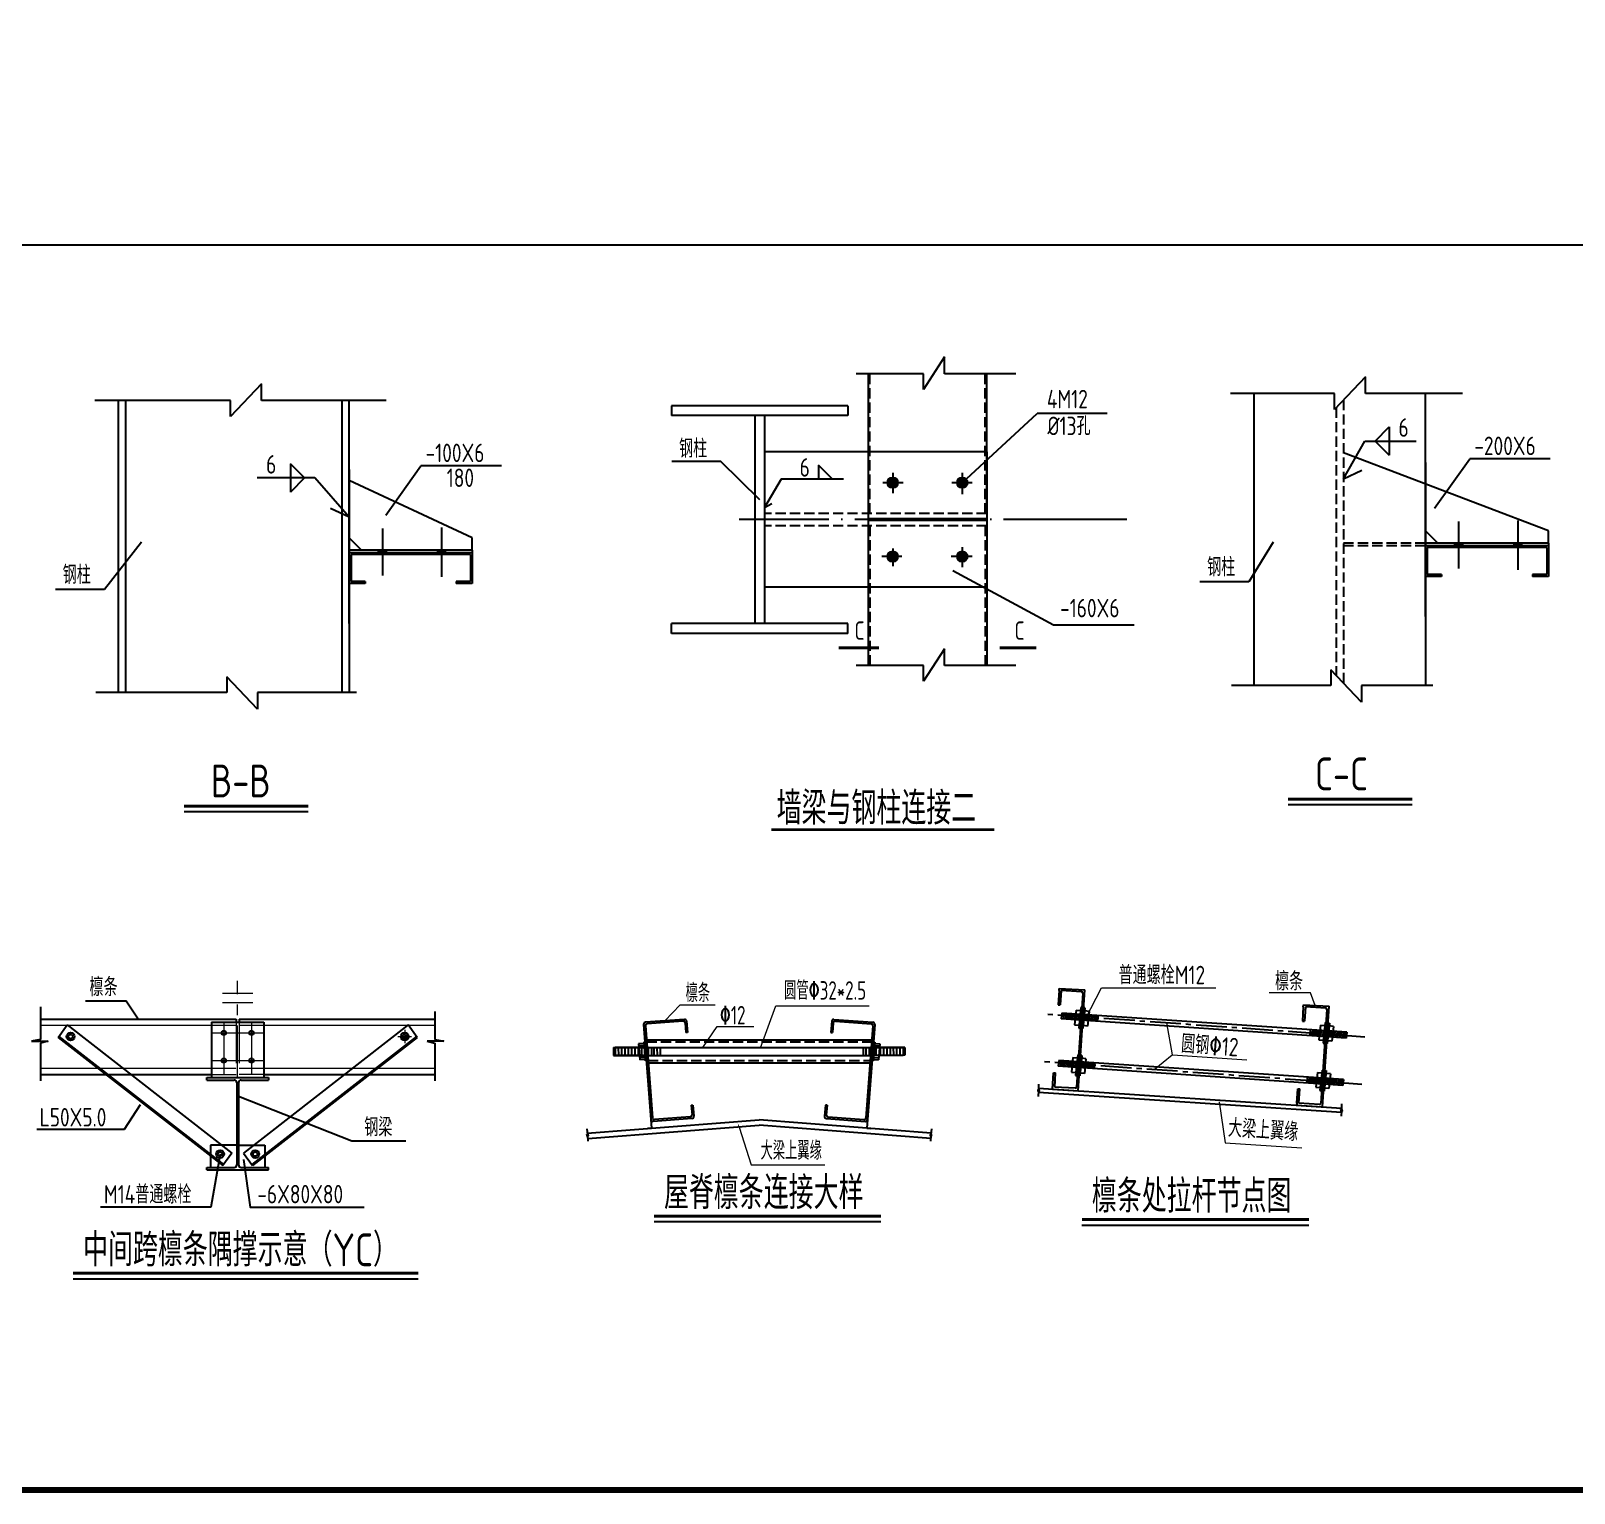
# Model space of a CAD drawing. Extents: x 9834882 to 10005569, y 1691670 to 2510806.
# Drawn here: x 9947080 to 9984695, y 1789720 to 1825351 of the extents above; entities that cross this region are included whole.
import ezdxf

# ---------------------------------------------------------------- set-up
doc = ezdxf.new("R2010")
doc.units = 0
doc.header["$LTSCALE"] = 1000
doc.header["$MEASUREMENT"] = 0
for name, pattern in [('CENTER2', [1.125, 0.75, -0.125, 0.125, -0.125]), ('CENTERX2', [101.6, 63.5, -12.7, 12.7, -12.7]), ('DASH', [0.35, 0.25, -0.1]), ('DASHED2', [0.375, 0.25, -0.125]), ('DOTE', [2.42, 2, -0.2, 0.02, -0.2])]:
    doc.linetypes.add(name, pattern=pattern)
doc.layers.get('0').update_dxf_attribs({"linetype": 'CONTINUOUS'})
for name, color, linetype in [('03', 3, 'CONTINUOUS'), ('DASH', 3, 'DASH'), ('DOTE', 8, 'DOTE'), ('PUB_TEXT', 7, 'CONTINUOUS'), ('PUB_TITLE', 4, 'CONTINUOUS'), ('一般文字', 6, 'CONTINUOUS'), ('尺寸', 3, 'CONTINUOUS')]:
    doc.layers.add(name, color=color, linetype=linetype)
doc.layers.add('标注', color=4, linetype='CONTINUOUS', lineweight=20)
doc.layers.add('轴线', color=1, linetype='CENTERX2', lineweight=13)
doc.styles.add('_HZDX', font='atssdeng.shx', dxfattribs={"width": 0.8, "bigfont": 'atssdchn.shx'})
doc.styles.add('_HZTXT', font='atssdeng.shx', dxfattribs={"width": 0.8, "bigfont": 'atssdchn.shx'})
doc.styles.add('TSSD_REIN', font='atssdeng.shx', dxfattribs={"width": 0.7, "bigfont": 'atssdchn.shx'})

# ---------------------------------------------------------------- blocks, each defined once
blk = doc.blocks.new('3F1GF54G5FG')
for p, q in [((5980317, 1321407), (5980215, 1321414)), ((5986705, 1320911), (5979751, 1321119)), ((5986715, 1321055), (5979760, 1321263)), ((5979760, 1321263), (5979823, 1321117)), ((5979814, 1321261), (5979877, 1321115)), ((5979869, 1321260), (5979931, 1321114)), ((5979923, 1321258), (5979986, 1321112)), ((5979977, 1321256), (5980040, 1321111)), ((5980032, 1321255), (5980094, 1321109)), ((5980086, 1321253), (5980149, 1321107)), ((5980102, 1321349), (5980210, 1321342)), ((5980140, 1321252), (5980203, 1321106)), ((5980195, 1321250), (5980257, 1321104)), ((5980249, 1321248), (5980312, 1321102)), ((5980303, 1321247), (5980366, 1321101)), ((5980420, 1321328), (5980312, 1321335)), ((5980358, 1321245), (5980420, 1321099)), ((5980412, 1321243), (5980475, 1321098)), ((5980466, 1321242), (5980529, 1321096)), ((5980520, 1321240), (5980583, 1321094)), ((5980575, 1321239), (5980638, 1321093)), ((5980638, 1321093), (5980642, 1321237)), ((5985828, 1320938), (5985833, 1321081)), ((5985900, 1321079), (5985828, 1320938)), ((5985954, 1321078), (5985883, 1320936)), ((5986009, 1321076), (5985937, 1320934)), ((5986063, 1321075), (5985991, 1320933)), ((5986117, 1321073), (5986046, 1320931)), ((5986069, 1321205), (5986177, 1321198)), ((5986172, 1321071), (5986100, 1320930)), ((5986226, 1321070), (5986154, 1320928)), ((5986182, 1321270), (5986283, 1321264)), ((5986280, 1321068), (5986209, 1320926)), ((5986335, 1321066), (5986263, 1320925)), ((5986387, 1321185), (5986279, 1321192)), ((5986389, 1321065), (5986317, 1320923)), ((5986443, 1321063), (5986372, 1320921)), ((5986498, 1321062), (5986426, 1320920)), ((5986552, 1321060), (5986480, 1320918)), ((5986606, 1321058), (5986535, 1320917)), ((5986660, 1321057), (5986589, 1320915)), ((5986715, 1321055), (5986643, 1320913)), ((5980079, 1320990), (5980187, 1320983)), ((5980182, 1320911), (5980284, 1320904)), ((5980396, 1320969), (5980288, 1320976)), ((5986046, 1320846), (5986154, 1320839)), ((5986149, 1320767), (5986251, 1320761)), ((5986363, 1320826), (5986255, 1320833))]:
    blk.add_line(p, q)
for points in [[(5980215, 1321414), (5980182, 1320911)], [(5979760, 1321263), (5979751, 1321119)], [(5980102, 1321349), (5980079, 1320990)], [(5980317, 1321407), (5980284, 1320904)], [(5980420, 1321328), (5980396, 1320969)], [(5986069, 1321205), (5986046, 1320846)], [(5986182, 1321270), (5986149, 1320767)], [(5986283, 1321264), (5986251, 1320761)], [(5986387, 1321185), (5986363, 1320826)], [(5986715, 1321055), (5986705, 1320911)]]:
    blk.add_lwpolyline(points)
at = {"layer": '03', "color": 1, "linetype": 'CENTER2'}
blk.add_line((5987161, 1320954), (5979305, 1321220), dxfattribs=at)

msp = doc.modelspace()

# ---------------------------------------------------------------- linework, layer by layer
for p, q in [((9969346.2, 1817407.9), (9968837.4, 1816613.5)), ((9969346.2, 1816997.5), (9969346.2, 1817407.9)), ((9968837.4, 1816997.5), (9967196.5, 1816997.5)), ((9967485.3, 1816997.5), (9967485.3, 1813591.9)), ((9968837.4, 1816613.5), (9968837.4, 1816997.5)), ((9971090.7, 1816997.5), (9969346.2, 1816997.5)), ((9970381, 1813591.9), (9970381, 1816997.5)), ((9979613.6, 1816922.6), (9978851.9, 1816128.2)), ((9979613.6, 1816512.2), (9979613.6, 1816922.6)), ((9952705, 1816751.6), (9951943.3, 1815957.2)), ((9952705, 1816341.2), (9952705, 1816751.6)), ((9978851.9, 1816512.2), (9976318.1, 1816512.2)), ((9976891, 1816512.2), (9976891, 1809401)), ((9978851.9, 1816128.2), (9978851.9, 1816512.2)), ((9981976.1, 1816512.2), (9979613.6, 1816512.2)), ((9981071.1, 1811081.6), (9981071.1, 1816512.2)), ((9951943.3, 1816341.2), (9948636.6, 1816341.2)), ((9949209.4, 1816341.2), (9949209.4, 1809230)), ((9949389.4, 1816341.2), (9949389.4, 1809230)), ((9951943.3, 1815957.2), (9951943.3, 1816341.2)), ((9955743.5, 1816341.2), (9952705, 1816341.2)), ((9954658.6, 1816341.2), (9954658.6, 1809230)), ((9954838.6, 1810910.6), (9954838.6, 1816341.2)), ((9966992.1, 1816217.1), (9962692.1, 1816217.1)), ((9962692.1, 1816217.1), (9962692.1, 1815977.1)), ((9966992.1, 1816217.1), (9966992.1, 1815977.1)), ((9966992.1, 1815977.1), (9962692.1, 1815977.1)), ((9964722.1, 1815977.1), (9964722.1, 1810906.7)), ((9964962.1, 1815977.1), (9964962.1, 1810906.7)), ((9967485.3, 1815591.9), (9967485.3, 1811291.9)), ((9970381, 1815091.9), (9964962.1, 1815091.9)), ((9970381, 1815091.9), (9970381, 1811791.9)), ((9984071.1, 1813166.6), (9979070.8, 1815066.6)), ((9954838.6, 1814660.6), (9954838.6, 1809230)), ((9963897, 1814860.1), (9962703.1, 1814860.1)), ((9968085.3, 1814585.5), (9968085.3, 1814083.6)), ((9969781, 1814585.5), (9969781, 1814065.7)), ((9981071.1, 1814831.6), (9981071.1, 1809401)), ((9957838.6, 1812995.6), (9954838.6, 1814395.6)), ((9968344.1, 1814341.9), (9967842.6, 1814341.9)), ((9970026.4, 1814341.9), (9969524.9, 1814341.9)), ((9964962.1, 1813740.6), (9965142.8, 1813836.4)), ((9970381, 1813464.4), (9967485.3, 1813464.4)), ((9970381, 1813419.4), (9967485.3, 1813419.4)), ((9967485.3, 1813291.9), (9967485.3, 1809886.3)), ((9970381, 1813291.9), (9970381, 1809886.3)), ((9981371.1, 1812866.6), (9981071.1, 1813166.6)), ((9984071.1, 1812866.6), (9984071.1, 1813166.6)), ((9955138.6, 1812695.6), (9954838.6, 1812995.6)), ((9957838.6, 1812695.6), (9954838.6, 1812695.6)), ((9957838.6, 1812695.6), (9957838.6, 1812995.6)), ((9957838.6, 1812695.6), (9957838.6, 1812635.6)), ((9968085.3, 1812734.7), (9968085.3, 1812304.5)), ((9969781, 1812770.5), (9969781, 1812286.6)), ((9984071.1, 1812866.6), (9981071.1, 1812866.6)), ((9984071.1, 1812806.6), (9981071.1, 1812806.6)), ((9981071.1, 1812056.6), (9981071.1, 1812806.6)), ((9984026.1, 1812761.6), (9981116.1, 1812761.6)), ((9981116.1, 1812761.6), (9981116.1, 1812101.6)), ((9984026.1, 1812761.6), (9984026.1, 1812101.6)), ((9984071.1, 1812866.6), (9984071.1, 1812806.6)), ((9984071.1, 1812806.6), (9984071.1, 1812056.6)), ((9957838.6, 1812635.6), (9954838.6, 1812635.6)), ((9954838.6, 1811885.6), (9954838.6, 1812635.6)), ((9957793.6, 1812590.6), (9954883.6, 1812590.6)), ((9954883.6, 1812590.6), (9954883.6, 1811930.6)), ((9957793.6, 1812590.6), (9957793.6, 1811930.6)), ((9957838.6, 1812635.6), (9957838.6, 1811885.6)), ((9968308.2, 1812541.9), (9967824.6, 1812541.9)), ((9970026.4, 1812541.9), (9969507, 1812541.9)), ((9955228.6, 1811930.6), (9954883.6, 1811930.6)), ((9955228.6, 1811930.6), (9954883.6, 1811930.6)), ((9955228.6, 1811930.6), (9955228.6, 1811885.6)), ((9957793.6, 1811930.6), (9957448.6, 1811930.6)), ((9957448.6, 1811930.6), (9957448.6, 1811885.6)), ((9981461.1, 1812056.6), (9981071.1, 1812056.6)), ((9981461.1, 1812101.6), (9981116.1, 1812101.6)), ((9981461.1, 1812101.6), (9981116.1, 1812101.6)), ((9981461.1, 1812101.6), (9981461.1, 1812056.6)), ((9984026.1, 1812101.6), (9983681.1, 1812101.6)), ((9983681.1, 1812101.6), (9983681.1, 1812056.6)), ((9984071.1, 1812056.6), (9983681.1, 1812056.6)), ((9955228.6, 1811885.6), (9954838.6, 1811885.6)), ((9957838.6, 1811885.6), (9957448.6, 1811885.6)), ((9970381, 1811791.9), (9964962.1, 1811791.9)), ((9966992.1, 1810906.7), (9962692.1, 1810906.7)), ((9962692.1, 1810666.7), (9962692.1, 1810906.7)), ((9966992.1, 1810666.7), (9966992.1, 1810906.7)), ((9966992.1, 1810666.7), (9962692.1, 1810666.7)), ((9969346.2, 1810296.7), (9968837.4, 1809502.3)), ((9969346.2, 1809886.3), (9969346.2, 1810296.7)), ((9968837.4, 1809886.3), (9967196.5, 1809886.3)), ((9968837.4, 1809502.3), (9968837.4, 1809886.3)), ((9971090.7, 1809886.3), (9969346.2, 1809886.3)), ((9978762, 1809785), (9978762, 1809401)), ((9979514.9, 1808990.6), (9978762, 1809785)), ((9951853.4, 1809614), (9951853.4, 1809230)), ((9952606.3, 1808819.6), (9951853.4, 1809614)), ((9978762, 1809401), (9976341.3, 1809401)), ((9979514.9, 1809401), (9979514.9, 1808990.6)), ((9981252.6, 1809401), (9979514.9, 1809401)), ((9951853.4, 1809230), (9948659.7, 1809230)), ((9952606.3, 1809230), (9952606.3, 1808819.6)), ((9955020, 1809230), (9952606.3, 1809230)), ((9972140.8, 1801967.2), (9972122.2, 1801621.9)), ((9972140.8, 1801967.2), (9972143.5, 1802017.1)), ((9972143.5, 1802017.1), (9972771.1, 1801983.4)), ((9972190.1, 1801964.5), (9972171.6, 1801619.3)), ((9972688.6, 1801937.7), (9972190.1, 1801964.5)), ((9972716.9, 1801906.2), (9972564.3, 1799614.7)), ((9972608.7, 1799524.8), (9972771.1, 1801983.4)), ((9947311.4, 1801567), (9947311.4, 1800777.5)), ((9956929.1, 1801457.1), (9956929.1, 1800777.5)), ((9972122.2, 1801621.9), (9972171.6, 1801619.3)), ((9978094.2, 1801568.3), (9978075.6, 1801222.4)), ((9978094.2, 1801568.3), (9978096.9, 1801618.2)), ((9978096.9, 1801618.2), (9978724.6, 1801584.5)), ((9978143.6, 1801565.6), (9978125, 1801219.7)), ((9978642, 1801538.8), (9978143.6, 1801565.6)), ((9978670.4, 1801507.3), (9978517.8, 1799215.8)), ((9978562.7, 1799133.3), (9978724.6, 1801584.5)), ((9947311.4, 1801271.3), (9952082.7, 1801271.3)), ((9947744.4, 1800826.1), (9947963.7, 1801130.4)), ((9947963.7, 1801130.4), (9951977.2, 1798004.2)), ((9951482.7, 1801196.2), (9952757.7, 1801196.2)), ((9951482.7, 1801196.2), (9951482.7, 1799846.2)), ((9952082.7, 1801271.3), (9952082.7, 1801196.2)), ((9952157.7, 1801271.3), (9952157.7, 1801196.2)), ((9952157.7, 1801271.3), (9956929.1, 1801271.3)), ((9956276.8, 1801130.4), (9952263.2, 1798004.2)), ((9952757.7, 1801196.2), (9952757.7, 1799846.2)), ((9956496, 1800826.1), (9956276.8, 1801130.4)), ((9962015.8, 1801140.4), (9962208.2, 1798612.7)), ((9962059.1, 1801103.2), (9962229.4, 1798865.3)), ((9963010.3, 1801264.6), (9962060.4, 1801192.3)), ((9962973.1, 1801221.3), (9962103.7, 1801155.2)), ((9963025.1, 1801176.7), (9963042.9, 1800943.3)), ((9963062.3, 1801220), (9963083.1, 1800946.3)), ((9966600.7, 1801220), (9966579.9, 1800946.3)), ((9966637.9, 1801176.7), (9966620.1, 1800943.3)), ((9966652.7, 1801264.6), (9967602.5, 1801192.3)), ((9966689.8, 1801221.3), (9967559.2, 1801155.2)), ((9967603.9, 1801103.2), (9967433.5, 1798865.3)), ((9967647.2, 1801140.4), (9967454.8, 1798612.7)), ((9978075.6, 1801222.4), (9978125, 1801219.7)), ((9947311.4, 1800777.5), (9947093.4, 1800736.7)), ((9947093.4, 1800736.7), (9947502.2, 1800736.7)), ((9947502.2, 1800736.7), (9947311.4, 1800682.2)), ((9947311.4, 1800682.2), (9947311.4, 1799770.3)), ((9947744.4, 1800826.1), (9951758, 1797699.9)), ((9947762, 1800850.4), (9951775.6, 1797724.2)), ((9956478.5, 1800850.4), (9952464.9, 1797724.2)), ((9956496, 1800826.1), (9952482.4, 1797699.9)), ((9957147.1, 1800736.7), (9956738.3, 1800736.7)), ((9956738.3, 1800736.7), (9956929.1, 1800682.2)), ((9956929.1, 1800777.5), (9957147.1, 1800736.7)), ((9956929.1, 1800682.2), (9956929.1, 1799770.3)), ((9962018.9, 1800674.6), (9961890.1, 1800664.8)), ((9961890.1, 1800664.8), (9961919.5, 1800278.4)), ((9962022.5, 1800626.3), (9961893.7, 1800616.5)), ((9962048.6, 1800709.2), (9962016.4, 1800706.8)), ((9962016.4, 1800706.8), (9962050.7, 1800256)), ((9962084.8, 1800765.9), (9967578.2, 1800765.9)), ((9963083.1, 1800946.3), (9963042.9, 1800943.3)), ((9966579.9, 1800946.3), (9966620.1, 1800943.3)), ((9967646.5, 1800706.8), (9967612.2, 1800256)), ((9967614.4, 1800709.2), (9967646.5, 1800706.8)), ((9967640.4, 1800626.3), (9967769.2, 1800616.5)), ((9967644.1, 1800674.6), (9967772.9, 1800664.8)), ((9967772.9, 1800664.8), (9967743.5, 1800278.4)), ((9961277.2, 1800577), (9962052.2, 1800578.3)), ((9961277.2, 1800577), (9961277.5, 1800383.2)), ((9961277.5, 1800383.2), (9962052.5, 1800384.5)), ((9962052.2, 1800578.3), (9961317.5, 1800577)), ((9961317.5, 1800577), (9961317.8, 1800383.3)), ((9962052.5, 1800384.5), (9961317.8, 1800383.3)), ((9961398.2, 1800577.2), (9961398.6, 1800383.4)), ((9961479, 1800577.3), (9961479.3, 1800383.6)), ((9961559.7, 1800577.5), (9961560, 1800383.7)), ((9961640.4, 1800577.6), (9961640.8, 1800383.8)), ((9961721.2, 1800577.7), (9961721.5, 1800384)), ((9961801.9, 1800577.9), (9961802.2, 1800384.1)), ((9961882.6, 1800578), (9961883, 1800384.2)), ((9962044.6, 1800336.5), (9961915.8, 1800326.7)), ((9962048.3, 1800288.2), (9961919.5, 1800278.4)), ((9961961.5, 1800577.6), (9961961.9, 1800383.8)), ((9962031.4, 1800386.3), (9967602.2, 1800386.3)), ((9962042.3, 1800577.7), (9962042.6, 1800384)), ((9962046.1, 1800579.5), (9967616.9, 1800579.5)), ((9962082.9, 1800258.5), (9962050.7, 1800256)), ((9962123, 1800577.9), (9962123.3, 1800384.1)), ((9962203.7, 1800578), (9962204, 1800384.2)), ((9962260.3, 1800577.7), (9962260.6, 1800384)), ((9962341, 1800577.9), (9962341.3, 1800384.1)), ((9962421.7, 1800578), (9962422, 1800384.2)), ((9967368.7, 1800581.2), (9967369.1, 1800387.4)), ((9967433.5, 1800581.2), (9967433.9, 1800387.4)), ((9967514.3, 1800581.3), (9967514.6, 1800387.6)), ((9967580, 1800258.5), (9967612.2, 1800256)), ((9967595, 1800581.5), (9967595.4, 1800387.7)), ((9968383.6, 1800582.2), (9967608.6, 1800580.7)), ((9967608.6, 1800580.7), (9968343.2, 1800582.1)), ((9967608.9, 1800386.9), (9968343.6, 1800388.4)), ((9968383.9, 1800388.4), (9967608.9, 1800386.9)), ((9967614.7, 1800288.2), (9967743.5, 1800278.4)), ((9967618.4, 1800336.5), (9967747.2, 1800326.7)), ((9967675.7, 1800581.6), (9967676.1, 1800387.9)), ((9967778.1, 1800581), (9967778.5, 1800387.3)), ((9967858.8, 1800581.2), (9967859.2, 1800387.4)), ((9967939.5, 1800581.3), (9967939.9, 1800387.6)), ((9968020.3, 1800581.5), (9968020.7, 1800387.7)), ((9968101, 1800581.6), (9968101.4, 1800387.9)), ((9968181.7, 1800581.8), (9968182.1, 1800388.1)), ((9968262.5, 1800582), (9968262.8, 1800388.2)), ((9968343.2, 1800582.1), (9968343.6, 1800388.4)), ((9968383.6, 1800582.2), (9968383.9, 1800388.4)), ((9947311.4, 1799921.2), (9951482.7, 1799921.2)), ((9952757.7, 1799921.2), (9956929.1, 1799921.2)), ((9962127.6, 1800203.5), (9967535.4, 1800203.5)), ((9971982.3, 1799565.9), (9972003.6, 1799961.7)), ((9972003.6, 1799961.7), (9972052.9, 1799959.1)), ((9972034.3, 1799613.2), (9972052.9, 1799959.1)), ((9951370.2, 1799846.2), (9952870.2, 1799846.2)), ((9951370.2, 1799786.2), (9951370.2, 1799846.2)), ((9951370.2, 1799786.2), (9952037.7, 1799786.2)), ((9952097.7, 1799726.2), (9952097.7, 1797716.2)), ((9952142.7, 1799726.2), (9952142.7, 1797716.2)), ((9952202.7, 1799786.2), (9952870.2, 1799786.2)), ((9952870.2, 1799846.2), (9952870.2, 1799786.2)), ((9971638, 1799539), (9971609.6, 1799527.2)), ((9971609.6, 1799527.2), (9971668.9, 1799526.8)), ((9971637.6, 1799520.4), (9971633, 1799387.7)), ((9971668.9, 1799526.8), (9971637.6, 1799520.4)), ((9971643, 1799683.9), (9971638, 1799539)), ((9971639.7, 1799588.5), (9979024.8, 1799102.9)), ((9971982.3, 1799565.9), (9972609.5, 1799524.7)), ((9972532.8, 1799586.4), (9972034.3, 1799613.2)), ((9977938.9, 1799224.4), (9977957.5, 1799570.3)), ((9977957.5, 1799570.3), (9978007, 1799571.3)), ((9977988.3, 1799221.8), (9978006.9, 1799567.7)), ((9963177.6, 1799172.3), (9963217.9, 1799175.4)), ((9963177.6, 1799172.3), (9963195.4, 1798938.9)), ((9963217.9, 1799175.4), (9963238.7, 1798901.7)), ((9966445.1, 1799175.4), (9966424.2, 1798901.7)), ((9966485.3, 1799172.3), (9966445.1, 1799175.4)), ((9966485.3, 1799172.3), (9966467.5, 1798938.9)), ((9971636.5, 1799488.5), (9979021.6, 1799002.9)), ((9977938.9, 1799224.4), (9977936.3, 1799174.5)), ((9977936.3, 1799174.5), (9978562.7, 1799133.3)), ((9978486.2, 1799187.5), (9977988.3, 1799221.8)), ((9979028.2, 1799201.9), (9979023.2, 1799057)), ((9960641.3, 1798493.5), (9964831.5, 1798812.4)), ((9963194.1, 1798849.7), (9962244.2, 1798777.4)), ((9963150.8, 1798886.9), (9962281.4, 1798820.7)), ((9969021.7, 1798493.5), (9964831.5, 1798812.4)), ((9966468.9, 1798849.7), (9967418.7, 1798777.4)), ((9966512.2, 1798886.9), (9967381.5, 1798820.7)), ((9979023.2, 1799057), (9978994.8, 1799045.2)), ((9978994.8, 1799045.2), (9979054.1, 1799044.8)), ((9979022.8, 1799038.4), (9979018.2, 1798905.8)), ((9979054.1, 1799044.8), (9979022.8, 1799038.4)), ((9960644.6, 1798449.4), (9960617.8, 1798434.5)), ((9960617.8, 1798434.5), (9960676.8, 1798440.7)), ((9960633.6, 1798593.9), (9960644.6, 1798449.4)), ((9960676.8, 1798440.7), (9960646.4, 1798430.9)), ((9960646.4, 1798430.9), (9960656.5, 1798298.5)), ((9960651.4, 1798364.7), (9964831.5, 1798682.9)), ((9962208.2, 1798612.7), (9962111.6, 1798605.4)), ((9969011.5, 1798364.7), (9964831.5, 1798682.9)), ((9967454.8, 1798612.7), (9967551.4, 1798605.4)), ((9968986.2, 1798440.7), (9969016.6, 1798430.9)), ((9969045.2, 1798434.5), (9968986.2, 1798440.7)), ((9969016.6, 1798430.9), (9969006.5, 1798298.5)), ((9969029.4, 1798593.9), (9969018.3, 1798449.4)), ((9969018.3, 1798449.4), (9969045.2, 1798434.5)), ((9952097.7, 1798199.5), (9951461.1, 1798199.5)), ((9951461.1, 1798199.5), (9951461.1, 1797656.2)), ((9951977.2, 1798004.2), (9951758, 1797699.9)), ((9952142.7, 1798199.5), (9952779.3, 1798199.5)), ((9952263.2, 1798004.2), (9952482.4, 1797699.9)), ((9952779.3, 1798199.5), (9952779.3, 1797656.2)), ((9951370.2, 1797656.2), (9952037.7, 1797656.2)), ((9951370.2, 1797596.2), (9951370.2, 1797656.2)), ((9952202.7, 1797656.2), (9952870.2, 1797656.2)), ((9952870.2, 1797596.2), (9952870.2, 1797656.2)), ((9951370.2, 1797596.2), (9952870.2, 1797596.2))]:
    msp.add_line(p, q)
at = {"linetype": 'DASH'}
for p, q in [((9978890.8, 1816168.8), (9978890.8, 1809649)), ((9979070.8, 1816356.6), (9979070.8, 1809459.1)), ((9981071.1, 1812866.6), (9979070.8, 1812866.6)), ((9981071.1, 1812806.6), (9979070.8, 1812806.6)), ((9962088.3, 1800719.8), (9967574.7, 1800719.8)), ((9962123.4, 1800258.2), (9967539.5, 1800258.2))]:
    msp.add_line(p, q, dxfattribs=at)
at = {"const_width": 127.5}
for points in [[(9968085.3, 1814405.7, 1), (9968085.3, 1814278.1, 1)], [(9969781, 1814405.7, 1), (9969781, 1814278.1, 1)], [(9968085.3, 1812605.7, 1), (9968085.3, 1812478.1, 1)], [(9969781, 1812605.7, 1), (9969781, 1812478.1, 1)]]:
    msp.add_lwpolyline(points, format="xyb", close=True, dxfattribs=at)
for centre, radius in [((9968085.3, 1814341.9), 127.5), ((9969781, 1814341.9), 127.5), ((9968085.3, 1812541.9), 127.5), ((9969781, 1812541.9), 127.5), ((9948048.7, 1800845.2), 97.4), ((9948048.7, 1800845.2), 52.5), ((9951782.7, 1800933.7), 52.5), ((9952457.7, 1800933.7), 52.5), ((9956191.8, 1800845.2), 97.4), ((9956191.8, 1800845.2), 52.5), ((9951782.7, 1800258.7), 52.5), ((9952457.7, 1800258.7), 52.5), ((9951693.3, 1797981.6), 97.4), ((9951693.3, 1797981.6), 52.5), ((9952547.2, 1797981.6), 97.4), ((9952547.2, 1797981.6), 52.5)]:
    msp.add_circle(centre, radius)
for centre, radius, start, end in [((9972687, 1801907.8), 30, 356.9223, 86.9223), ((9978640.4, 1801508.9), 30, 356.9223, 86.9223), ((9962064.1, 1801144.1), 48.4, 94.35259, 184.35259), ((9962107.4, 1801106.9), 48.4, 94.35259, 184.35259), ((9962976.8, 1801173), 48.4, 4.35259, 94.35259), ((9963014, 1801216.3), 48.4, 4.35259, 94.35259), ((9966649, 1801216.3), 48.4, 85.64741, 175.64741), ((9966686.2, 1801173), 48.4, 85.64741, 175.64741), ((9967555.6, 1801106.9), 48.4, 355.64741, 85.64741), ((9967598.9, 1801144.1), 48.4, 355.64741, 85.64741), ((9952037.7, 1799726.2), 60, 0, 90), ((9952202.7, 1799726.2), 60, 90, 180), ((9972534.4, 1799616.3), 30, 266.9223, 356.9223), ((9978487.8, 1799217.4), 30, 266.9223, 356.9223), ((9962240.6, 1798825.7), 48.4, 184.35259, 274.35259), ((9962277.7, 1798869), 48.4, 184.35259, 274.35259), ((9963147.1, 1798935.2), 48.4, 274.35259, 4.35259), ((9963190.4, 1798898), 48.4, 274.35259, 4.35259), ((9966472.5, 1798898), 48.4, 175.64741, 265.64741), ((9966515.8, 1798935.2), 48.4, 175.64741, 265.64741), ((9967385.2, 1798869), 48.4, 265.64741, 355.64741), ((9967422.4, 1798825.7), 48.4, 265.64741, 355.64741), ((9952037.7, 1797716.2), 60, 270, 0), ((9952202.7, 1797716.2), 60, 180, 270)]:
    msp.add_arc(centre, radius, start, end)
for points in [[(9955767.6, 1812695.6), (9955767.6, 1812590.6), (9955527.6, 1812695.6), (9955527.6, 1812590.6)], [(9957208.6, 1812695.6), (9957208.6, 1812590.6), (9956968.6, 1812695.6), (9956968.6, 1812590.6)], [(9982000.2, 1812866.6), (9982000.2, 1812761.6), (9981760.2, 1812866.6), (9981760.2, 1812761.6)], [(9983441.1, 1812866.6), (9983441.1, 1812761.6), (9983201.1, 1812866.6), (9983201.1, 1812761.6)]]:
    msp.add_solid(points)
at = {"layer": 'DASH'}
for p, q in [((9967530.3, 1813591.9), (9967530.3, 1816997.5)), ((9970336, 1813591.9), (9970336, 1816997.5)), ((9970381, 1813591.9), (9964962.1, 1813591.9)), ((9970381, 1813291.9), (9964962.1, 1813291.9)), ((9967530.3, 1813291.9), (9967530.3, 1809886.3)), ((9970336, 1813291.9), (9970336, 1809886.3))]:
    msp.add_line(p, q, dxfattribs=at)
at = {"layer": 'DOTE', "color": 8, "linetype": 'DOTE', "ltscale": 1.5}
for p, q in [((9973790.1, 1813441.9), (9964344.6, 1813441.9)), ((9983321.1, 1813417.2), (9983321.1, 1812217.8)), ((9955647.6, 1813222.2), (9955647.6, 1812076.6)), ((9957088.6, 1813246.2), (9957088.6, 1812046.8)), ((9981880.2, 1813393.2), (9981880.2, 1812247.6))]:
    msp.add_line(p, q, dxfattribs=at)
at = {"layer": 'PUB_TEXT'}
for p, q in [((9969775.7, 1814341.9), (9971603.3, 1816023.7)), ((9973310.9, 1816023.7), (9971603.3, 1816023.7)), ((9979843.3, 1815355.3), (9980188.4, 1815700.5)), ((9980188.4, 1815700.5), (9980188.4, 1815010.2)), ((9979070.8, 1814437.4), (9979594.7, 1815355.3)), ((9979594.7, 1815355.3), (9980842.1, 1815355.3)), ((9979843.3, 1815355.3), (9980188.4, 1815010.2)), ((9981294.5, 1813718.5), (9982149.9, 1814926.6)), ((9984109.9, 1814926.6), (9982149.9, 1814926.6)), ((9953406.3, 1814804.1), (9953406.3, 1814113.8)), ((9953751.5, 1814458.9), (9953406.3, 1814804.1)), ((9955732.2, 1813547.5), (9956587.6, 1814755.6)), ((9958547.6, 1814755.6), (9956587.6, 1814755.6)), ((9964846.1, 1813920.6), (9963897, 1814860.1)), ((9966275, 1814771.9), (9966275, 1814426.8)), ((9966620.1, 1814426.8), (9966275, 1814771.9)), ((9979070.8, 1814437.4), (9979524.1, 1814647.1)), ((9954000, 1814458.9), (9952592.8, 1814458.9)), ((9953751.5, 1814458.9), (9953406.3, 1814113.8)), ((9954838.6, 1813499.8), (9954000, 1814458.9)), ((9965368.3, 1814426.8), (9964962.1, 1813740.6)), ((9966889, 1814426.8), (9965368.3, 1814426.8)), ((9954838.6, 1813499.8), (9954385.4, 1813709.6)), ((9949778.5, 1812894.3), (9948873.8, 1811736.6)), ((9977358.7, 1812889.8), (9976768, 1811925.1)), ((9969553, 1812205.9), (9972004.3, 1810877.7)), ((9976768, 1811925.1), (9975574, 1811925.1)), ((9948873.8, 1811736.6), (9947679.8, 1811736.6)), ((9972004.3, 1810877.7), (9973975, 1810877.7))]:
    msp.add_line(p, q, dxfattribs=at)
at = {"layer": 'PUB_TEXT', "const_width": 67.5}
for points in [[(9967748.5, 1810317.5), (9966769.4, 1810317.5)], [(9971588.7, 1810317.5), (9970696.7, 1810317.5)]]:
    msp.add_lwpolyline(points, dxfattribs=at)
at = {"layer": 'PUB_TITLE', "const_width": 150}
msp.add_lwpolyline([(9897868.7, 1789794.8), (10004068.7, 1789794.8), (10004068.7, 1849794.8), (9897868.7, 1849794.8)], close=True, dxfattribs=at)
at = {"layer": 'PUB_TITLE'}
msp.add_lwpolyline([(9897868.7, 1820136.8), (9995818.7, 1820136.8), (9995818.7, 1789794.8), (9897868.7, 1789794.8)], close=True, dxfattribs=at)
at = {"layer": '一般文字', "color": 2}
for p, q in [((9950818.5, 1806326.9), (9953840.1, 1806326.9)), ((9977727.1, 1806497.9), (9980748.7, 1806497.9)), ((9962268.5, 1796335.5), (9967799.3, 1796335.5)), ((9972697.7, 1796251), (9978228.5, 1796251)), ((9948110.1, 1794944.9), (9956521.8, 1794944.9))]:
    msp.add_line(p, q, dxfattribs=at)
for points, const_width in [([(9977722.8, 1806630.3), (9980748.4, 1806630.3)], 67.5), ([(9950814.2, 1806459.4), (9953839.9, 1806459.4)], 67.5), ([(9965130.9, 1805888.7), (9970563.4, 1805888.7)], 67.5), ([(9962268.5, 1796468.9), (9967799.3, 1796468.9)], 72), ([(9972697.7, 1796384.4), (9978228.5, 1796384.4)], 72), ([(9948110.1, 1795078.4), (9956521.8, 1795078.4)], 72)]:
    msp.add_lwpolyline(points, dxfattribs=dict(at, const_width=const_width))
at = {"layer": '尺寸'}
for p, q in [((9954904.7, 1798295.9), (9952142.7, 1799386.4)), ((9956220.6, 1798295.9), (9954904.7, 1798295.9))]:
    msp.add_line(p, q, dxfattribs=at)
for points in [[(9949697.1, 1801271.3), (9949400, 1801704.5), (9948411.9, 1801704.5)], [(9949741.9, 1799180.9), (9949355.1, 1798577.4), (9947221.9, 1798577.4)], [(9951693.3, 1797981.6), (9951468.4, 1796688.1), (9948777, 1796688.1)], [(9952262.7, 1797846.2), (9952422.2, 1796685.9), (9955199.9, 1796685.9)]]:
    msp.add_lwpolyline(points, dxfattribs=at)
msp.add_solid([(9949741.7, 1799181), (9949742.1, 1799182), (9949742.1, 1799180.9)], dxfattribs=at)
at = {"layer": '标注'}
for p, q in [((9972783.2, 1801278.3), (9973171.3, 1802029.6)), ((9973171.3, 1802029.6), (9975960.2, 1802029.6)), ((9978270.9, 1801914.2), (9977259, 1801914.2)), ((9962535.4, 1801228.5), (9962906.4, 1801620)), ((9962906.4, 1801620), (9963761.6, 1801620)), ((9964865.7, 1800574.1), (9965237.4, 1801594.2)), ((9965237.4, 1801594.2), (9967509.6, 1801594.2)), ((9963458.2, 1800579.5), (9963810.7, 1801088)), ((9963810.7, 1801088), (9964702.8, 1801088)), ((9974901.6, 1800402.1), (9974771.1, 1801176.9)), ((9974901.6, 1800402.1), (9976717.1, 1800279.5)), ((9964340, 1798640.6), (9964635.2, 1797722.9)), ((9964635.2, 1797722.9), (9966435.4, 1797722.9))]:
    msp.add_line(p, q, dxfattribs=at)
for points in [[(9978379, 1801603), (9978272, 1801914.2), (9978270.9, 1801914.2)], [(9974461.5, 1800045.2), (9974900.5, 1800402.1), (9974901.6, 1800402.1)], [(9976040.4, 1799257), (9976187.8, 1798255.6), (9978058.2, 1798132.7)]]:
    msp.add_lwpolyline(points, dxfattribs=at)
msp.add_solid([(9964324.1, 1798635.5), (9964309.4, 1798735.8), (9964355.9, 1798645.7)], dxfattribs=at)
at = {"layer": '轴线', "ltscale": 0.02}
for p, q in [((9952120.2, 1799846.2), (9952120.2, 1802206.6)), ((9951782.7, 1801196.2), (9951782.7, 1799846.2)), ((9952457.7, 1801196.2), (9952457.7, 1799846.2)), ((9951482.7, 1800933.7), (9952757.7, 1800933.7)), ((9956021.9, 1800845.2), (9956361.1, 1800845.2)), ((9951482.7, 1800258.7), (9952757.7, 1800258.7))]:
    msp.add_line(p, q, dxfattribs=at)
at = {"layer": '轴线'}
for p, q in [((9951748.6, 1801898.7), (9952491.9, 1801898.7)), ((9951748.6, 1801675.9), (9952491.9, 1801675.9))]:
    msp.add_line(p, q, dxfattribs=at)
at = {"layer": '轴线', "linetype": 'DASHED2', "ltscale": 0.04}
for p, q in [((9947311.4, 1801121.2), (9952082.7, 1801121.2)), ((9952157.7, 1801121.2), (9956929.1, 1801121.2)), ((9947311.4, 1800071.2), (9952082.7, 1800071.2)), ((9952157.7, 1800071.2), (9956929.1, 1800071.2))]:
    msp.add_line(p, q, dxfattribs=at)
at = {"layer": '轴线', "linetype": 'DASHED2', "ltscale": 4}
for p, q in [((9952082.7, 1801196.2), (9952082.7, 1799921.2)), ((9952157.7, 1801196.2), (9952157.7, 1799921.2)), ((9951482.7, 1799921.2), (9952082.7, 1799921.2)), ((9952757.7, 1799921.2), (9952157.7, 1799921.2))]:
    msp.add_line(p, q, dxfattribs=at)
at = {"layer": '轴线', "ltscale": 50}
msp.add_line((9956191.8, 1801013), (9956191.8, 1800682.8), dxfattribs=at)

# ---------------------------------------------------------------- block references
at = {"rotation": 357.8486658922477}
for p in [(3947066, 705561), (3946989.8, 704406.5)]:
    msp.add_blockref('3F1GF54G5FG', p, dxfattribs=at)

# ---------------------------------------------------------------- texts
at = {"layer": 'PUB_TEXT'}
for s, style, width, p in [('4M12', 'TSSD_REIN', 0.8, (9971843.4, 1816154.4)), ('%%c13孔', 'TSSD_REIN', 0.8, (9971855.8, 1815500.6)), ('6', 'TSSD_REIN', 0.8, (9980413.9, 1815460.2)), ('钢柱', 'TSSD_REIN', 0.8, (9962879.6, 1814947.5)), ('-200X6', 'TSSD_REIN', 0.8, (9982262.9, 1815014)), ('6', 'TSSD_REIN', 0.8, (9952813.9, 1814563.8)), ('-100X6', 'TSSD_REIN', 0.8, (9956700.6, 1814843)), ('6', 'TSSD_REIN', 0.8, (9965817.3, 1814489.5)), ('180', 'TSSD_REIN', 0.8, (9957215.5, 1814236.1)), ('钢柱', 'TSSD_REIN', 0.8, (9947856.4, 1811873.4)), ('钢柱', 'TSSD_REIN', 0.8, (9975750.6, 1812062)), ('-160X6', 'TSSD_REIN', 0.8, (9972165.8, 1811061.5)), ('C', 'TSSD_REIN', 0.8, (9967153.9, 1810511.8)), ('C', 'TSSD_REIN', 0.8, (9971053.9, 1810511.8)), ('普通螺栓M12', 'TSSD_REIN', 0.8, (9973591.6, 1802120.6)), ('檩条', '_HZDX', 0.8, (9948510, 1801827.6)), ('檩条', 'TSSD_REIN', 0.7, (9963038, 1801684.5)), ('圆管%%13032*2.5', 'TSSD_REIN', 0.7, (9965437.8, 1801744.2)), ('檩条', 'TSSD_REIN', 0.8, (9977404.8, 1801968.2)), ('%%13012', 'TSSD_REIN', 0.7, (9963872.5, 1801141.6)), ('L50X5.0', '_HZDX', 0.8, (9947292.2, 1798653.9)), ('钢梁', '_HZDX', 0.8, (9955207, 1798412.4)), ('大梁上翼缘', 'TSSD_REIN', 0.7, (9964864.7, 1797842.6)), ('M14普通螺栓', '_HZDX', 0.8, (9948860.3, 1796775.2)), ('-6X80X80', '_HZDX', 0.8, (9952600.2, 1796780.3))]:
    msp.add_text(s, height=450, dxfattribs=dict(at, style=style, width=width)).set_placement(p)
at = {"layer": 'PUB_TEXT', "style": 'TSSD_REIN', "width": 0.8}
for s, rotation, p in [('圆钢%%13012', 356.13699, (9975103.3, 1800451.2)), ('大梁上翼缘', 356.23836, (9976248.9, 1798403.2))]:
    msp.add_text(s, height=450, rotation=rotation, dxfattribs=at).set_placement(p)
at = {"layer": '一般文字', "color": 2, "style": '_HZTXT', "width": 0.8}
for s, p in [('B-B', (9951468.8, 1806673.9)), ('C-C', (9978377.3, 1806844.9)), ('墙梁与钢柱连接二', (9965256.7, 1806009.8)), ('屋脊檩条连接大样', (9962510.8, 1796638.6)), ('檩条处拉杆节点图', (9972940, 1796554.1)), ('中间跨檩条隅撑示意（YC）', (9948352.4, 1795248))]:
    msp.add_text(s, height=800, dxfattribs=at).set_placement(p)

doc.saveas('drawing.dxf')
